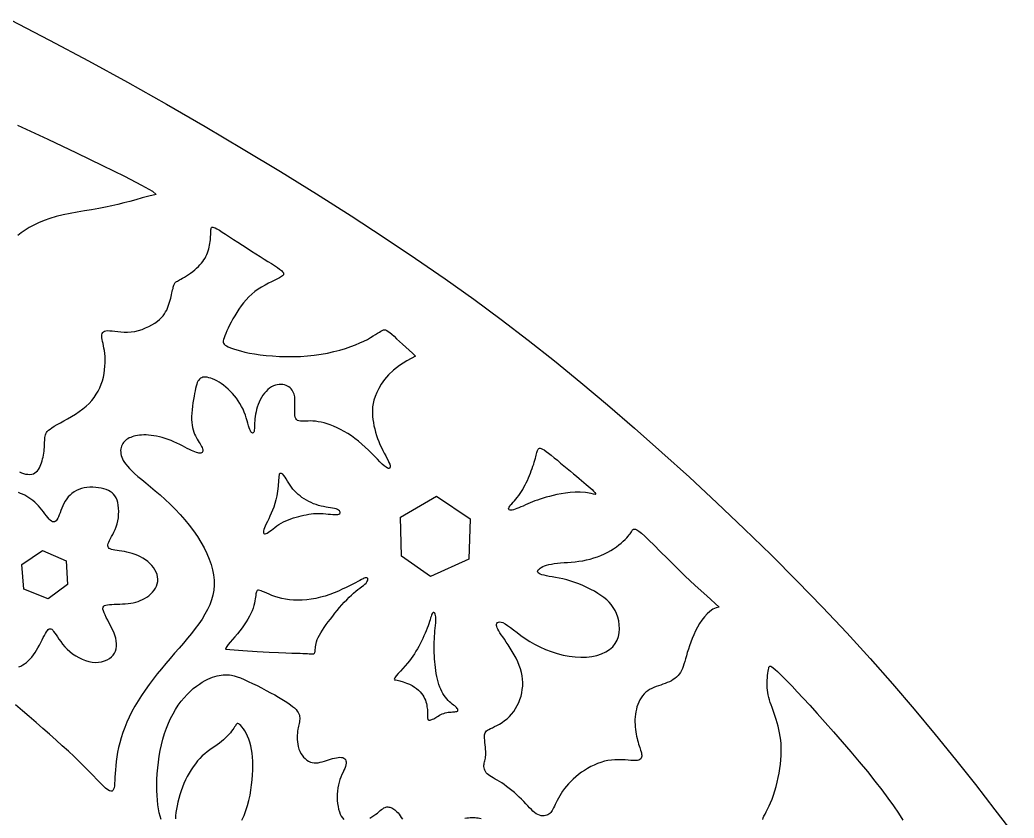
# Paper-space layout 'Layout1' of a CAD drawing. Header units: millimetres. Extents: x 76 to 198, y 127 to 164.
# Drawn here: x 87.6 to 99.06, y 147.24 to 156.45 of the extents above; entities that cross this region are included whole.
import ezdxf

# ---------------------------------------------------------------- set-up
doc = ezdxf.new("R2010")
doc.units = ezdxf.units.MM

psp = doc.layouts.get("Layout1")

# ---------------------------------------------------------------- linework, layer by layer
for points in [[(87.49, 156.449), (87.94, 156.216), (88.389, 155.976), (88.84, 155.729), (89.29, 155.476), (89.735, 155.218), (90.174, 154.959), (90.603, 154.699), (91.019, 154.442), (91.419, 154.188), (91.801, 153.939), (92.162, 153.698), (92.504, 153.461), (92.832, 153.227), (93.149, 152.993), (93.458, 152.757), (93.762, 152.517), (94.066, 152.268), (94.373, 152.011), (94.685, 151.741), (95.001, 151.462), (95.319, 151.174), (95.636, 150.88), (95.951, 150.581), (96.26, 150.28), (96.561, 149.978), (96.853, 149.677), (97.133, 149.379), (97.401, 149.084), (97.66, 148.791), (97.91, 148.5), (98.152, 148.21), (98.387, 147.92), (98.616, 147.631), (98.841, 147.341), (99.062, 147.05)], [(87.573, 155.236), (87.921, 155.073), (88.252, 154.916), (88.551, 154.771), (88.805, 154.645), (89.002, 154.543), (89.128, 154.472), (89.17, 154.437)], [(89.17, 154.437), (89.086, 154.415), (89.009, 154.395), (88.936, 154.375), (88.866, 154.356), (88.798, 154.338), (88.729, 154.32), (88.659, 154.304), (88.586, 154.289), (88.508, 154.274), (88.427, 154.26), (88.344, 154.246), (88.261, 154.232), (88.178, 154.217), (88.097, 154.2), (88.019, 154.181), (87.946, 154.16), (87.878, 154.136), (87.816, 154.11), (87.759, 154.082), (87.707, 154.053), (87.66, 154.023), (87.616, 153.993), (87.576, 153.964)], [(87.597, 151.238), (87.618, 151.227), (87.641, 151.219), (87.666, 151.212), (87.69, 151.209), (87.714, 151.208), (87.736, 151.21), (87.755, 151.216), (87.773, 151.224), (87.788, 151.236), (87.802, 151.249), (87.814, 151.265), (87.824, 151.283), (87.834, 151.302), (87.842, 151.322), (87.849, 151.342), (87.856, 151.364), (87.862, 151.386), (87.867, 151.408), (87.872, 151.431), (87.875, 151.453), (87.879, 151.475), (87.881, 151.497), (87.882, 151.519), (87.884, 151.539), (87.885, 151.56), (87.885, 151.579), (87.886, 151.598), (87.887, 151.615), (87.889, 151.632), (87.891, 151.647), (87.895, 151.662), (87.899, 151.675), (87.906, 151.689), (87.916, 151.702), (87.929, 151.716), (87.947, 151.73), (87.968, 151.746), (87.996, 151.763), (88.028, 151.782), (88.066, 151.803), (88.107, 151.826), (88.15, 151.85), (88.195, 151.876), (88.24, 151.904), (88.283, 151.933), (88.324, 151.963), (88.362, 151.994), (88.397, 152.027), (88.428, 152.06), (88.456, 152.095), (88.48, 152.132), (88.502, 152.169), (88.521, 152.207), (88.537, 152.247), (88.551, 152.288), (88.562, 152.329), (88.57, 152.371), (88.576, 152.413), (88.58, 152.454), (88.582, 152.494), (88.582, 152.532), (88.581, 152.569), (88.578, 152.603), (88.574, 152.635), (88.569, 152.665), (88.563, 152.692), (88.558, 152.718), (88.553, 152.742), (88.549, 152.763), (88.546, 152.783), (88.545, 152.801), (88.546, 152.817), (88.549, 152.831), (88.555, 152.843), (88.564, 152.853), (88.576, 152.86), (88.592, 152.864), (88.611, 152.866), (88.635, 152.865), (88.663, 152.862), (88.694, 152.858), (88.727, 152.854), (88.764, 152.85), (88.802, 152.848), (88.842, 152.847), (88.883, 152.85), (88.925, 152.857), (88.966, 152.867), (89.008, 152.88), (89.048, 152.896), (89.086, 152.913), (89.122, 152.932), (89.155, 152.953), (89.185, 152.974), (89.21, 152.995), (89.232, 153.016), (89.251, 153.037), (89.267, 153.059), (89.28, 153.081), (89.292, 153.103), (89.301, 153.125), (89.31, 153.147), (89.318, 153.17), (89.325, 153.193), (89.332, 153.215), (89.338, 153.238), (89.344, 153.259), (89.349, 153.28), (89.353, 153.3), (89.357, 153.318), (89.361, 153.335), (89.365, 153.35), (89.368, 153.365), (89.371, 153.377), (89.374, 153.388), (89.378, 153.398), (89.381, 153.407), (89.385, 153.414), (89.389, 153.419), (89.394, 153.424), (89.4, 153.428), (89.407, 153.433), (89.416, 153.437), (89.427, 153.443), (89.44, 153.45), (89.456, 153.459), (89.475, 153.47), (89.496, 153.483), (89.519, 153.497), (89.543, 153.513), (89.567, 153.53), (89.592, 153.548), (89.615, 153.567), (89.637, 153.586), (89.658, 153.605), (89.676, 153.624), (89.693, 153.643), (89.708, 153.662), (89.722, 153.682), (89.734, 153.702), (89.745, 153.722), (89.754, 153.742), (89.763, 153.764), (89.77, 153.785), (89.777, 153.807), (89.782, 153.828), (89.787, 153.85), (89.791, 153.871), (89.794, 153.892), (89.796, 153.913), (89.798, 153.932), (89.799, 153.951), (89.8, 153.969), (89.8, 153.986), (89.801, 154.001), (89.801, 154.016), (89.802, 154.028), (89.804, 154.039), (89.806, 154.048), (89.809, 154.054), (89.814, 154.058), (89.823, 154.059), (89.835, 154.056), (89.851, 154.05), (89.872, 154.039), (89.899, 154.023), (89.933, 154.002), (89.972, 153.978), (90.016, 153.949), (90.063, 153.918), (90.113, 153.885), (90.165, 153.851), (90.218, 153.817), (90.27, 153.783), (90.321, 153.751), (90.37, 153.72), (90.416, 153.691), (90.46, 153.664), (90.5, 153.638), (90.536, 153.615), (90.568, 153.594), (90.594, 153.575), (90.614, 153.559), (90.629, 153.545), (90.637, 153.533), (90.64, 153.521), (90.637, 153.51), (90.629, 153.499), (90.614, 153.488), (90.594, 153.476), (90.568, 153.462), (90.537, 153.446), (90.502, 153.429), (90.465, 153.411), (90.426, 153.39), (90.386, 153.367), (90.347, 153.342), (90.309, 153.315), (90.273, 153.285), (90.239, 153.254), (90.207, 153.22), (90.178, 153.186), (90.15, 153.15), (90.124, 153.113), (90.1, 153.076), (90.077, 153.038), (90.056, 153.001), (90.036, 152.964), (90.018, 152.929), (90.001, 152.894), (89.986, 152.862), (89.973, 152.832), (89.963, 152.806), (89.954, 152.782), (89.948, 152.762), (89.944, 152.746), (89.944, 152.732), (89.947, 152.72), (89.954, 152.709), (89.965, 152.699), (89.981, 152.689), (90.002, 152.679), (90.029, 152.668), (90.062, 152.656), (90.1, 152.644), (90.143, 152.631), (90.192, 152.619), (90.246, 152.607), (90.305, 152.597), (90.37, 152.587), (90.44, 152.579), (90.513, 152.573), (90.591, 152.568), (90.67, 152.566), (90.751, 152.566), (90.833, 152.569), (90.914, 152.574), (90.994, 152.582), (91.072, 152.593), (91.147, 152.607), (91.219, 152.623), (91.288, 152.641), (91.353, 152.661), (91.414, 152.681), (91.469, 152.702), (91.52, 152.724), (91.566, 152.745), (91.606, 152.765), (91.642, 152.785), (91.673, 152.804), (91.7, 152.821), (91.723, 152.836), (91.744, 152.849), (91.761, 152.86), (91.776, 152.868), (91.79, 152.873), (91.803, 152.875), (91.816, 152.873), (91.83, 152.867), (91.845, 152.857), (91.864, 152.843), (91.886, 152.824), (91.913, 152.8), (91.943, 152.772), (91.977, 152.741), (92.012, 152.708), (92.049, 152.674), (92.087, 152.639), (92.125, 152.604), (92.162, 152.571)], [(92.162, 152.571), (92.062, 152.518), (91.977, 152.464), (91.907, 152.409), (91.849, 152.355), (91.802, 152.302), (91.765, 152.25), (91.736, 152.2), (91.713, 152.152), (91.695, 152.107), (91.681, 152.065), (91.672, 152.025), (91.666, 151.987), (91.663, 151.949), (91.663, 151.913), (91.665, 151.877), (91.669, 151.841), (91.675, 151.805), (91.682, 151.768), (91.69, 151.732), (91.7, 151.695), (91.711, 151.658), (91.723, 151.622), (91.737, 151.586), (91.751, 151.551), (91.767, 151.517), (91.784, 151.484), (91.8, 151.452), (91.817, 151.422), (91.831, 151.393), (91.844, 151.367), (91.855, 151.344), (91.863, 151.324), (91.867, 151.306), (91.868, 151.293), (91.866, 151.283), (91.86, 151.277), (91.85, 151.276), (91.837, 151.28), (91.821, 151.29), (91.801, 151.305), (91.778, 151.326), (91.751, 151.352), (91.722, 151.382), (91.69, 151.415), (91.656, 151.45), (91.62, 151.486), (91.582, 151.522), (91.543, 151.557), (91.503, 151.59), (91.462, 151.622), (91.421, 151.651), (91.379, 151.678), (91.338, 151.703), (91.296, 151.725), (91.256, 151.745), (91.217, 151.763), (91.178, 151.778), (91.142, 151.79), (91.106, 151.801), (91.072, 151.809), (91.039, 151.815), (91.008, 151.82), (90.978, 151.822), (90.95, 151.824), (90.923, 151.823), (90.897, 151.823), (90.874, 151.822), (90.852, 151.821), (90.833, 151.822), (90.816, 151.825), (90.802, 151.831), (90.79, 151.84), (90.781, 151.853), (90.775, 151.869), (90.771, 151.888), (90.769, 151.91), (90.768, 151.932), (90.768, 151.956), (90.769, 151.979), (90.77, 152.002), (90.771, 152.024), (90.771, 152.045), (90.771, 152.064), (90.77, 152.083), (90.768, 152.101), (90.765, 152.118), (90.76, 152.134), (90.755, 152.15), (90.747, 152.165), (90.738, 152.179), (90.728, 152.193), (90.715, 152.205), (90.702, 152.216), (90.686, 152.226), (90.669, 152.233), (90.651, 152.239), (90.632, 152.243), (90.611, 152.245), (90.589, 152.244), (90.567, 152.241), (90.545, 152.235), (90.522, 152.227), (90.5, 152.216), (90.478, 152.202), (90.458, 152.185), (90.438, 152.165), (90.419, 152.144), (90.402, 152.12), (90.386, 152.095), (90.371, 152.068), (90.358, 152.041), (90.347, 152.013), (90.337, 151.984), (90.329, 151.956), (90.322, 151.928), (90.317, 151.901), (90.313, 151.875), (90.31, 151.85), (90.307, 151.826), (90.306, 151.804), (90.305, 151.784), (90.304, 151.765), (90.303, 151.749), (90.303, 151.735), (90.302, 151.722), (90.301, 151.711), (90.299, 151.702), (90.296, 151.694), (90.293, 151.689), (90.288, 151.685), (90.283, 151.684), (90.277, 151.685), (90.271, 151.69), (90.264, 151.697), (90.257, 151.709), (90.25, 151.725), (90.243, 151.745), (90.236, 151.769), (90.228, 151.797), (90.219, 151.826), (90.21, 151.858), (90.199, 151.891), (90.186, 151.925), (90.172, 151.959), (90.155, 151.992), (90.137, 152.024), (90.117, 152.055), (90.095, 152.086), (90.073, 152.114), (90.049, 152.142), (90.024, 152.168), (89.999, 152.192), (89.973, 152.215), (89.947, 152.235), (89.921, 152.254), (89.896, 152.27), (89.87, 152.285), (89.846, 152.298), (89.822, 152.308), (89.8, 152.317), (89.779, 152.323), (89.76, 152.327), (89.742, 152.33), (89.725, 152.33), (89.71, 152.327), (89.696, 152.323), (89.683, 152.316), (89.672, 152.307), (89.662, 152.296), (89.653, 152.282), (89.645, 152.266), (89.638, 152.247), (89.632, 152.225), (89.625, 152.2), (89.619, 152.173), (89.613, 152.142), (89.607, 152.108), (89.601, 152.071), (89.595, 152.033), (89.59, 151.993), (89.585, 151.953), (89.582, 151.914), (89.58, 151.876), (89.58, 151.84), (89.582, 151.807), (89.586, 151.776), (89.591, 151.747), (89.598, 151.721), (89.606, 151.696), (89.614, 151.673), (89.624, 151.651), (89.634, 151.631), (89.645, 151.612), (89.656, 151.593), (89.667, 151.576), (89.677, 151.56), (89.686, 151.544), (89.694, 151.53), (89.701, 151.517), (89.706, 151.504), (89.709, 151.493), (89.71, 151.483), (89.709, 151.474), (89.706, 151.466), (89.701, 151.46), (89.694, 151.455), (89.686, 151.452), (89.676, 151.452), (89.664, 151.453), (89.651, 151.455), (89.635, 151.46), (89.618, 151.467), (89.599, 151.475), (89.578, 151.484), (89.555, 151.496), (89.53, 151.508), (89.502, 151.522), (89.473, 151.537), (89.442, 151.552), (89.41, 151.568), (89.376, 151.583), (89.343, 151.597), (89.309, 151.611), (89.275, 151.623), (89.241, 151.633), (89.208, 151.642), (89.176, 151.648), (89.144, 151.654), (89.113, 151.658), (89.084, 151.66), (89.055, 151.662), (89.028, 151.662), (89.003, 151.661), (88.978, 151.659), (88.955, 151.656), (88.934, 151.653), (88.914, 151.648), (88.895, 151.642), (88.877, 151.635), (88.86, 151.628), (88.845, 151.619), (88.83, 151.61), (88.817, 151.6), (88.805, 151.588), (88.794, 151.576), (88.785, 151.563), (88.777, 151.549), (88.771, 151.534), (88.766, 151.518), (88.763, 151.501), (88.761, 151.483), (88.762, 151.465), (88.764, 151.446), (88.768, 151.427), (88.774, 151.407), (88.782, 151.387), (88.792, 151.367), (88.804, 151.346), (88.82, 151.324), (88.839, 151.301), (88.862, 151.276), (88.89, 151.248), (88.922, 151.218), (88.96, 151.185), (89.004, 151.149), (89.052, 151.109), (89.104, 151.066), (89.159, 151.02), (89.216, 150.971), (89.275, 150.919), (89.333, 150.864), (89.391, 150.807), (89.447, 150.747), (89.501, 150.685), (89.552, 150.621), (89.601, 150.556), (89.646, 150.491), (89.687, 150.425), (89.724, 150.36), (89.756, 150.295), (89.783, 150.231), (89.805, 150.169), (89.821, 150.108), (89.833, 150.048), (89.839, 149.989), (89.839, 149.93), (89.834, 149.873), (89.824, 149.816), (89.809, 149.76), (89.788, 149.705), (89.763, 149.65), (89.733, 149.595), (89.7, 149.54), (89.662, 149.485), (89.622, 149.43), (89.578, 149.374), (89.532, 149.318), (89.484, 149.261), (89.435, 149.203), (89.384, 149.145), (89.333, 149.086), (89.282, 149.027), (89.232, 148.967), (89.183, 148.906), (89.135, 148.845), (89.089, 148.783), (89.044, 148.721), (89.003, 148.659), (88.963, 148.596), (88.926, 148.534), (88.892, 148.472), (88.861, 148.41), (88.833, 148.349), (88.808, 148.289), (88.786, 148.23), (88.767, 148.171), (88.75, 148.114), (88.736, 148.057), (88.725, 148.003), (88.716, 147.949), (88.709, 147.898), (88.704, 147.848), (88.701, 147.801), (88.698, 147.757), (88.696, 147.717), (88.694, 147.679), (88.692, 147.646), (88.689, 147.618), (88.685, 147.594), (88.68, 147.576), (88.672, 147.562), (88.662, 147.555), (88.649, 147.554), (88.633, 147.56), (88.613, 147.572), (88.588, 147.591), (88.559, 147.617), (88.525, 147.651), (88.487, 147.69), (88.443, 147.734), (88.395, 147.784), (88.343, 147.837), (88.286, 147.894), (88.225, 147.954), (88.159, 148.016), (88.089, 148.079), (88.017, 148.144), (87.941, 148.211), (87.864, 148.278), (87.786, 148.346), (87.707, 148.415), (87.628, 148.483), (87.549, 148.552)], [(94.187, 150.989), (94.122, 150.998), (94.06, 151.002), (94, 151.003), (93.944, 150.999), (93.89, 150.993), (93.839, 150.985), (93.791, 150.975), (93.747, 150.965), (93.706, 150.954), (93.668, 150.944), (93.633, 150.934), (93.599, 150.923), (93.568, 150.912), (93.538, 150.901), (93.51, 150.89), (93.482, 150.879), (93.454, 150.867), (93.427, 150.855), (93.401, 150.843), (93.376, 150.832), (93.352, 150.822), (93.329, 150.813), (93.309, 150.806), (93.291, 150.8), (93.275, 150.797), (93.261, 150.796), (93.25, 150.797), (93.242, 150.8), (93.237, 150.805), (93.234, 150.812), (93.235, 150.821), (93.239, 150.831), (93.247, 150.842), (93.257, 150.856), (93.27, 150.87), (93.285, 150.887), (93.301, 150.904), (93.317, 150.923), (93.334, 150.943), (93.351, 150.964), (93.367, 150.987), (93.383, 151.01), (93.397, 151.035), (93.411, 151.06), (93.425, 151.086), (93.438, 151.112), (93.45, 151.139), (93.462, 151.167), (93.473, 151.194), (93.485, 151.221), (93.495, 151.248), (93.505, 151.275), (93.514, 151.301), (93.523, 151.326), (93.53, 151.35), (93.537, 151.372), (93.543, 151.393), (93.548, 151.412), (93.552, 151.429), (93.556, 151.445), (93.56, 151.459), (93.564, 151.472), (93.567, 151.483), (93.572, 151.492), (93.576, 151.5), (93.582, 151.505), (93.589, 151.509), (93.598, 151.509), (93.61, 151.506), (93.625, 151.5), (93.644, 151.489), (93.667, 151.473), (93.694, 151.453), (93.725, 151.428), (93.759, 151.4), (93.796, 151.37), (93.833, 151.338), (93.872, 151.306), (93.91, 151.274), (93.946, 151.243), (93.982, 151.214), (94.015, 151.186), (94.046, 151.161), (94.075, 151.137), (94.103, 151.114), (94.129, 151.092), (94.153, 151.071), (94.176, 151.051), (94.196, 151.032), (94.214, 151.014), (94.228, 150.999), (94.236, 150.986), (94.237, 150.978), (94.23, 150.976), (94.214, 150.979), (94.187, 150.989)], [(90.587, 151.211), (90.583, 151.137), (90.577, 151.072), (90.57, 151.013), (90.561, 150.961), (90.551, 150.914), (90.539, 150.871), (90.527, 150.831), (90.513, 150.794), (90.498, 150.759), (90.483, 150.725), (90.468, 150.694), (90.454, 150.664), (90.44, 150.637), (90.428, 150.612), (90.419, 150.59), (90.412, 150.571), (90.408, 150.555), (90.407, 150.542), (90.409, 150.533), (90.413, 150.526), (90.419, 150.523), (90.428, 150.522), (90.439, 150.525), (90.452, 150.531), (90.466, 150.54), (90.482, 150.552), (90.5, 150.565), (90.519, 150.58), (90.54, 150.596), (90.562, 150.613), (90.586, 150.629), (90.611, 150.645), (90.638, 150.659), (90.666, 150.672), (90.695, 150.684), (90.725, 150.695), (90.755, 150.705), (90.785, 150.715), (90.815, 150.723), (90.844, 150.73), (90.873, 150.737), (90.901, 150.743), (90.929, 150.748), (90.956, 150.752), (90.984, 150.755), (91.011, 150.756), (91.039, 150.757), (91.067, 150.757), (91.096, 150.755), (91.125, 150.753), (91.153, 150.75), (91.181, 150.748), (91.206, 150.745), (91.229, 150.744), (91.249, 150.744), (91.266, 150.746), (91.278, 150.75), (91.287, 150.756), (91.291, 150.763), (91.292, 150.771), (91.289, 150.78), (91.283, 150.788), (91.273, 150.797), (91.26, 150.804), (91.244, 150.81), (91.225, 150.814), (91.204, 150.819), (91.181, 150.823), (91.155, 150.826), (91.129, 150.831), (91.101, 150.836), (91.073, 150.842), (91.044, 150.85), (91.015, 150.859), (90.986, 150.87), (90.958, 150.882), (90.93, 150.895), (90.903, 150.909), (90.877, 150.925), (90.852, 150.941), (90.829, 150.959), (90.807, 150.977), (90.786, 150.997), (90.767, 151.017), (90.748, 151.038), (90.731, 151.06), (90.715, 151.083), (90.7, 151.107), (90.685, 151.131), (90.671, 151.155), (90.657, 151.177), (90.643, 151.195), (90.63, 151.209), (90.616, 151.217), (90.602, 151.219), (90.587, 151.211)], [(87.586, 148.989), (87.609, 148.998), (87.632, 149.01), (87.654, 149.024), (87.676, 149.04), (87.696, 149.058), (87.717, 149.079), (87.736, 149.101), (87.755, 149.126), (87.774, 149.152), (87.791, 149.179), (87.808, 149.208), (87.825, 149.238), (87.84, 149.268), (87.855, 149.298), (87.869, 149.325), (87.882, 149.351), (87.894, 149.374), (87.906, 149.394), (87.917, 149.409), (87.927, 149.419), (87.937, 149.426), (87.947, 149.428), (87.957, 149.427), (87.967, 149.421), (87.978, 149.411), (87.989, 149.396), (88.002, 149.378), (88.017, 149.357), (88.032, 149.333), (88.05, 149.306), (88.07, 149.279), (88.092, 149.25), (88.117, 149.221), (88.144, 149.193), (88.175, 149.165), (88.208, 149.14), (88.243, 149.116), (88.28, 149.095), (88.318, 149.076), (88.356, 149.061), (88.395, 149.05), (88.433, 149.043), (88.471, 149.04), (88.507, 149.041), (88.542, 149.047), (88.574, 149.056), (88.604, 149.068), (88.631, 149.084), (88.655, 149.102), (88.674, 149.123), (88.69, 149.146), (88.702, 149.17), (88.71, 149.197), (88.714, 149.225), (88.714, 149.255), (88.711, 149.287), (88.704, 149.319), (88.694, 149.353), (88.681, 149.388), (88.665, 149.424), (88.648, 149.459), (88.63, 149.494), (88.613, 149.527), (88.596, 149.558), (88.582, 149.587), (88.57, 149.612), (88.562, 149.634), (88.557, 149.652), (88.557, 149.666), (88.56, 149.678), (88.566, 149.688), (88.577, 149.695), (88.592, 149.7), (88.61, 149.704), (88.633, 149.707), (88.659, 149.709), (88.688, 149.711), (88.718, 149.712), (88.75, 149.713), (88.783, 149.714), (88.815, 149.716), (88.847, 149.719), (88.878, 149.723), (88.907, 149.728), (88.935, 149.735), (88.962, 149.743), (88.988, 149.752), (89.014, 149.764), (89.038, 149.777), (89.062, 149.792), (89.085, 149.809), (89.107, 149.828), (89.127, 149.849), (89.146, 149.871), (89.162, 149.895), (89.175, 149.92), (89.184, 149.946), (89.19, 149.972), (89.191, 149.999), (89.188, 150.026), (89.181, 150.054), (89.17, 150.081), (89.156, 150.107), (89.139, 150.133), (89.12, 150.157), (89.097, 150.18), (89.073, 150.202), (89.046, 150.222), (89.018, 150.24), (88.989, 150.256), (88.959, 150.271), (88.928, 150.283), (88.896, 150.294), (88.865, 150.304), (88.834, 150.311), (88.804, 150.317), (88.774, 150.322), (88.746, 150.326), (88.72, 150.33), (88.696, 150.334), (88.675, 150.338), (88.657, 150.342), (88.642, 150.348), (88.63, 150.355), (88.621, 150.363), (88.616, 150.372), (88.613, 150.383), (88.614, 150.396), (88.617, 150.41), (88.624, 150.427), (88.633, 150.446), (88.644, 150.467), (88.657, 150.491), (88.671, 150.516), (88.684, 150.543), (88.698, 150.573), (88.71, 150.604), (88.72, 150.637), (88.729, 150.672), (88.735, 150.708), (88.738, 150.745), (88.739, 150.781), (88.738, 150.817), (88.734, 150.851), (88.728, 150.883), (88.72, 150.912), (88.709, 150.938), (88.696, 150.96), (88.68, 150.979), (88.663, 150.996), (88.642, 151.011), (88.62, 151.023), (88.595, 151.033), (88.568, 151.041), (88.538, 151.049), (88.507, 151.054), (88.474, 151.058), (88.44, 151.06), (88.407, 151.059), (88.373, 151.057), (88.34, 151.052), (88.309, 151.044), (88.279, 151.034), (88.251, 151.021), (88.225, 151.006), (88.2, 150.988), (88.178, 150.969), (88.158, 150.947), (88.139, 150.924), (88.122, 150.899), (88.108, 150.872), (88.095, 150.845), (88.083, 150.818), (88.073, 150.791), (88.063, 150.766), (88.054, 150.742), (88.045, 150.72), (88.036, 150.701), (88.027, 150.685), (88.018, 150.673), (88.008, 150.665), (87.997, 150.66), (87.986, 150.659), (87.975, 150.662), (87.963, 150.668), (87.95, 150.679), (87.936, 150.693), (87.921, 150.71), (87.906, 150.73), (87.889, 150.752), (87.872, 150.775), (87.854, 150.799), (87.834, 150.822), (87.814, 150.845), (87.793, 150.867), (87.771, 150.887), (87.749, 150.906), (87.725, 150.923), (87.702, 150.939), (87.678, 150.954), (87.655, 150.967), (87.631, 150.979), (87.608, 150.989), (87.585, 150.998)], [(92.789, 150.695), (92.777, 150.232), (92.332, 150.032), (92, 150.263), (91.987, 150.714), (92.401, 150.958), (92.789, 150.695)], [(95.662, 149.678), (95.625, 149.669), (95.589, 149.652), (95.555, 149.628), (95.522, 149.599), (95.491, 149.565), (95.462, 149.527), (95.436, 149.487), (95.411, 149.445), (95.389, 149.402), (95.368, 149.358), (95.35, 149.315), (95.334, 149.273), (95.319, 149.231), (95.306, 149.191), (95.294, 149.152), (95.283, 149.116), (95.274, 149.082), (95.264, 149.05), (95.255, 149.021), (95.246, 148.994), (95.237, 148.969), (95.227, 148.946), (95.215, 148.924), (95.202, 148.905), (95.187, 148.887), (95.17, 148.87), (95.151, 148.855), (95.131, 148.841), (95.11, 148.828), (95.087, 148.816), (95.063, 148.806), (95.039, 148.796), (95.013, 148.787), (94.987, 148.778), (94.961, 148.77), (94.935, 148.76), (94.909, 148.751), (94.884, 148.74), (94.86, 148.727), (94.838, 148.712), (94.817, 148.696), (94.797, 148.677), (94.779, 148.656), (94.763, 148.633), (94.748, 148.609), (94.735, 148.583), (94.724, 148.556), (94.714, 148.529), (94.707, 148.5), (94.7, 148.471), (94.696, 148.441), (94.693, 148.412), (94.691, 148.382), (94.691, 148.352), (94.692, 148.323), (94.693, 148.295), (94.696, 148.267), (94.7, 148.24), (94.704, 148.214), (94.709, 148.189), (94.715, 148.164), (94.721, 148.141), (94.727, 148.119), (94.733, 148.098), (94.739, 148.078), (94.745, 148.06), (94.751, 148.042), (94.756, 148.026), (94.761, 148.01), (94.765, 147.995), (94.767, 147.982), (94.769, 147.969), (94.769, 147.957), (94.767, 147.945), (94.763, 147.935), (94.757, 147.927), (94.747, 147.919), (94.735, 147.914), (94.718, 147.91), (94.698, 147.908), (94.673, 147.908), (94.644, 147.91), (94.612, 147.912), (94.576, 147.915), (94.539, 147.917), (94.5, 147.918), (94.46, 147.918), (94.419, 147.914), (94.379, 147.908), (94.338, 147.899), (94.298, 147.887), (94.258, 147.873), (94.219, 147.856), (94.181, 147.838), (94.144, 147.817), (94.108, 147.795), (94.073, 147.772), (94.04, 147.747), (94.008, 147.722), (93.978, 147.695), (93.95, 147.668), (93.924, 147.64), (93.9, 147.612), (93.878, 147.584), (93.857, 147.556), (93.839, 147.528), (93.823, 147.501), (93.808, 147.474), (93.795, 147.449), (93.783, 147.425), (93.772, 147.402), (93.762, 147.382), (93.753, 147.363), (93.745, 147.347), (93.736, 147.332), (93.728, 147.319), (93.719, 147.308), (93.71, 147.298), (93.699, 147.29), (93.687, 147.283), (93.674, 147.278), (93.659, 147.274), (93.643, 147.271), (93.627, 147.271), (93.609, 147.272), (93.591, 147.277), (93.572, 147.284), (93.553, 147.294), (93.534, 147.307), (93.515, 147.324), (93.496, 147.342), (93.476, 147.363), (93.455, 147.386), (93.432, 147.41), (93.409, 147.435), (93.384, 147.461), (93.357, 147.487), (93.329, 147.513), (93.3, 147.538), (93.27, 147.563), (93.241, 147.587), (93.211, 147.609), (93.182, 147.63), (93.154, 147.649), (93.127, 147.666), (93.102, 147.681), (93.078, 147.695), (93.056, 147.708), (93.036, 147.72), (93.018, 147.732), (93.002, 147.743), (92.988, 147.756), (92.977, 147.768), (92.968, 147.782), (92.961, 147.796), (92.956, 147.81), (92.952, 147.824), (92.95, 147.839), (92.95, 147.853), (92.951, 147.866), (92.953, 147.879), (92.956, 147.892), (92.959, 147.905), (92.963, 147.919), (92.966, 147.934), (92.969, 147.951), (92.971, 147.969), (92.972, 147.99), (92.971, 148.013), (92.969, 148.038), (92.966, 148.064), (92.963, 148.091), (92.96, 148.117), (92.958, 148.142), (92.956, 148.166), (92.955, 148.186), (92.956, 148.203), (92.958, 148.217), (92.963, 148.229), (92.97, 148.239), (92.98, 148.249), (92.992, 148.257), (93.007, 148.266), (93.026, 148.276), (93.048, 148.287), (93.073, 148.299), (93.1, 148.313), (93.129, 148.329), (93.158, 148.347), (93.187, 148.368), (93.216, 148.39), (93.244, 148.416), (93.269, 148.444), (93.293, 148.474), (93.314, 148.507), (93.334, 148.541), (93.35, 148.577), (93.365, 148.613), (93.377, 148.651), (93.386, 148.689), (93.392, 148.728), (93.396, 148.767), (93.397, 148.806), (93.395, 148.845), (93.39, 148.884), (93.382, 148.924), (93.371, 148.964), (93.357, 149.005), (93.339, 149.046), (93.32, 149.087), (93.298, 149.127), (93.276, 149.166), (93.252, 149.204), (93.229, 149.241), (93.206, 149.274), (93.185, 149.306), (93.166, 149.334), (93.148, 149.359), (93.133, 149.382), (93.121, 149.403), (93.11, 149.421), (93.102, 149.438), (93.097, 149.453), (93.095, 149.467), (93.096, 149.479), (93.1, 149.49), (93.107, 149.499), (93.117, 149.505), (93.131, 149.507), (93.148, 149.505), (93.169, 149.498), (93.193, 149.485), (93.222, 149.467), (93.255, 149.443), (93.291, 149.415), (93.332, 149.384), (93.376, 149.351), (93.425, 149.316), (93.478, 149.282), (93.534, 149.249), (93.595, 149.218), (93.659, 149.19), (93.726, 149.165), (93.794, 149.143), (93.863, 149.125), (93.932, 149.111), (94.001, 149.102), (94.068, 149.099), (94.133, 149.101), (94.194, 149.108), (94.252, 149.121), (94.306, 149.139), (94.354, 149.161), (94.397, 149.189), (94.434, 149.22), (94.463, 149.256), (94.485, 149.295), (94.501, 149.337), (94.509, 149.382), (94.512, 149.427), (94.51, 149.473), (94.503, 149.518), (94.492, 149.562), (94.478, 149.602), (94.461, 149.64), (94.441, 149.674), (94.418, 149.706), (94.393, 149.735), (94.365, 149.762), (94.333, 149.788), (94.299, 149.813), (94.262, 149.836), (94.223, 149.86), (94.18, 149.882), (94.136, 149.904), (94.091, 149.925), (94.044, 149.944), (93.997, 149.962), (93.951, 149.977), (93.905, 149.991), (93.86, 150.002), (93.817, 150.012), (93.776, 150.02), (93.737, 150.026), (93.702, 150.032), (93.67, 150.038), (93.642, 150.044), (93.618, 150.049), (93.599, 150.056), (93.585, 150.063), (93.576, 150.071), (93.57, 150.08), (93.568, 150.089), (93.57, 150.098), (93.576, 150.107), (93.585, 150.116), (93.596, 150.126), (93.611, 150.135), (93.628, 150.144), (93.649, 150.152), (93.672, 150.16), (93.699, 150.167), (93.728, 150.174), (93.76, 150.179), (93.796, 150.183), (93.833, 150.187), (93.873, 150.19), (93.914, 150.193), (93.957, 150.196), (94.001, 150.2), (94.045, 150.206), (94.089, 150.212), (94.133, 150.221), (94.176, 150.232), (94.218, 150.244), (94.259, 150.258), (94.299, 150.274), (94.338, 150.291), (94.376, 150.31), (94.411, 150.329), (94.444, 150.35), (94.476, 150.372), (94.505, 150.394), (94.532, 150.416), (94.556, 150.437), (94.577, 150.458), (94.596, 150.477), (94.612, 150.494), (94.624, 150.51), (94.634, 150.523), (94.642, 150.535), (94.649, 150.545), (94.654, 150.553), (94.659, 150.561), (94.663, 150.567), (94.668, 150.572), (94.674, 150.576), (94.683, 150.577), (94.695, 150.575), (94.712, 150.567), (94.735, 150.553), (94.765, 150.529), (94.804, 150.495), (94.852, 150.45), (94.912, 150.391), (94.983, 150.32), (95.066, 150.237), (95.161, 150.143), (95.267, 150.039), (95.386, 149.927), (95.518, 149.806), (95.662, 149.678)], [(87.622, 150.17), (87.862, 150.33), (88.133, 150.21), (88.149, 149.939), (87.926, 149.771), (87.646, 149.883), (87.622, 150.17)], [(89.969, 149.192), (90.17, 149.178), (90.336, 149.167), (90.472, 149.159), (90.58, 149.153), (90.666, 149.15), (90.734, 149.147), (90.787, 149.146), (90.829, 149.145), (90.863, 149.144), (90.892, 149.142), (90.915, 149.141), (90.934, 149.14), (90.949, 149.139), (90.961, 149.138), (90.97, 149.137), (90.977, 149.138), (90.983, 149.139), (90.988, 149.14), (90.993, 149.143), (90.996, 149.147), (90.999, 149.152), (91.001, 149.159), (91.002, 149.167), (91.004, 149.178), (91.005, 149.19), (91.006, 149.204), (91.008, 149.219), (91.01, 149.237), (91.014, 149.257), (91.02, 149.278), (91.028, 149.302), (91.039, 149.327), (91.053, 149.354), (91.069, 149.382), (91.088, 149.412), (91.109, 149.443), (91.131, 149.475), (91.155, 149.507), (91.18, 149.54), (91.206, 149.573), (91.232, 149.606), (91.259, 149.639), (91.286, 149.672), (91.313, 149.703), (91.34, 149.733), (91.367, 149.762), (91.394, 149.79), (91.421, 149.815), (91.447, 149.838), (91.473, 149.86), (91.497, 149.879), (91.52, 149.897), (91.542, 149.913), (91.561, 149.928), (91.577, 149.942), (91.591, 149.955), (91.6, 149.968), (91.607, 149.979), (91.611, 149.99), (91.612, 149.998), (91.61, 150.006), (91.606, 150.011), (91.6, 150.015), (91.592, 150.016), (91.582, 150.015), (91.57, 150.011), (91.556, 150.005), (91.539, 149.997), (91.519, 149.986), (91.496, 149.974), (91.468, 149.959), (91.437, 149.942), (91.401, 149.924), (91.361, 149.904), (91.317, 149.883), (91.271, 149.862), (91.222, 149.842), (91.171, 149.823), (91.119, 149.805), (91.066, 149.79), (91.013, 149.778), (90.959, 149.768), (90.906, 149.761), (90.854, 149.757), (90.804, 149.756), (90.754, 149.758), (90.706, 149.761), (90.661, 149.768), (90.618, 149.777), (90.577, 149.788), (90.54, 149.8), (90.505, 149.812), (90.473, 149.825), (90.445, 149.838), (90.419, 149.849), (90.398, 149.858), (90.38, 149.865), (90.365, 149.87), (90.352, 149.872), (90.343, 149.872), (90.335, 149.869), (90.33, 149.863), (90.326, 149.855), (90.322, 149.843), (90.32, 149.829), (90.318, 149.812), (90.315, 149.793), (90.313, 149.771), (90.309, 149.748), (90.304, 149.722), (90.297, 149.695), (90.288, 149.666), (90.277, 149.636), (90.264, 149.605), (90.248, 149.573), (90.229, 149.54), (90.209, 149.507), (90.186, 149.473), (90.162, 149.439), (90.135, 149.404), (90.107, 149.37), (90.079, 149.336), (90.051, 149.304), (90.025, 149.274), (90.002, 149.247), (89.985, 149.224), (89.973, 149.205), (89.969, 149.192)], [(91.934, 148.838), (91.979, 148.828), (92.02, 148.816), (92.058, 148.802), (92.091, 148.788), (92.122, 148.772), (92.149, 148.755), (92.173, 148.738), (92.195, 148.72), (92.213, 148.701), (92.23, 148.682), (92.244, 148.663), (92.255, 148.643), (92.265, 148.624), (92.274, 148.604), (92.28, 148.585), (92.286, 148.566), (92.29, 148.548), (92.293, 148.529), (92.295, 148.512), (92.297, 148.495), (92.297, 148.479), (92.298, 148.464), (92.298, 148.45), (92.298, 148.437), (92.298, 148.425), (92.298, 148.414), (92.299, 148.404), (92.3, 148.396), (92.301, 148.389), (92.303, 148.383), (92.307, 148.379), (92.311, 148.376), (92.316, 148.374), (92.322, 148.374), (92.33, 148.375), (92.338, 148.377), (92.348, 148.38), (92.358, 148.385), (92.37, 148.39), (92.382, 148.397), (92.395, 148.404), (92.408, 148.413), (92.423, 148.421), (92.438, 148.43), (92.453, 148.438), (92.469, 148.445), (92.486, 148.452), (92.503, 148.458), (92.521, 148.462), (92.538, 148.464), (92.555, 148.466), (92.572, 148.467), (92.588, 148.468), (92.602, 148.469), (92.615, 148.47), (92.627, 148.472), (92.636, 148.475), (92.643, 148.479), (92.647, 148.483), (92.65, 148.489), (92.65, 148.495), (92.647, 148.502), (92.642, 148.51), (92.635, 148.518), (92.625, 148.527), (92.613, 148.537), (92.599, 148.547), (92.584, 148.559), (92.569, 148.572), (92.552, 148.586), (92.536, 148.601), (92.52, 148.618), (92.505, 148.637), (92.49, 148.658), (92.476, 148.68), (92.464, 148.704), (92.452, 148.73), (92.441, 148.756), (92.431, 148.785), (92.422, 148.815), (92.413, 148.846), (92.406, 148.878), (92.4, 148.912), (92.394, 148.945), (92.39, 148.98), (92.386, 149.014), (92.382, 149.048), (92.38, 149.082), (92.378, 149.116), (92.376, 149.149), (92.375, 149.181), (92.375, 149.213), (92.375, 149.245), (92.376, 149.277), (92.378, 149.309), (92.38, 149.341), (92.382, 149.373), (92.385, 149.405), (92.388, 149.436), (92.391, 149.466), (92.393, 149.495), (92.395, 149.521), (92.395, 149.544), (92.394, 149.565), (92.392, 149.582), (92.388, 149.595), (92.384, 149.606), (92.378, 149.612), (92.373, 149.616), (92.366, 149.616), (92.36, 149.613), (92.355, 149.607), (92.349, 149.597), (92.344, 149.585), (92.34, 149.57), (92.334, 149.552), (92.329, 149.532), (92.323, 149.51), (92.315, 149.486), (92.307, 149.46), (92.296, 149.433), (92.285, 149.404), (92.272, 149.375), (92.258, 149.345), (92.244, 149.314), (92.229, 149.284), (92.213, 149.254), (92.198, 149.224), (92.182, 149.196), (92.166, 149.168), (92.149, 149.14), (92.131, 149.113), (92.112, 149.086), (92.091, 149.058), (92.068, 149.029), (92.043, 149), (92.015, 148.969), (91.987, 148.939), (91.961, 148.91), (91.938, 148.884), (91.922, 148.862), (91.915, 148.846), (91.918, 148.838), (91.934, 148.838)], [(89.227, 147.23), (89.216, 147.266), (89.206, 147.306), (89.198, 147.351), (89.191, 147.399), (89.186, 147.45), (89.182, 147.505), (89.179, 147.563), (89.179, 147.625), (89.18, 147.689), (89.183, 147.754), (89.189, 147.822), (89.196, 147.889), (89.206, 147.957), (89.217, 148.025), (89.232, 148.091), (89.248, 148.156), (89.267, 148.219), (89.288, 148.28), (89.312, 148.338), (89.337, 148.394), (89.365, 148.448), (89.394, 148.498), (89.425, 148.546), (89.458, 148.591), (89.492, 148.632), (89.527, 148.67), (89.563, 148.705), (89.599, 148.737), (89.634, 148.765), (89.669, 148.79), (89.702, 148.812), (89.734, 148.831), (89.765, 148.846), (89.794, 148.859), (89.822, 148.87), (89.848, 148.878), (89.874, 148.885), (89.898, 148.89), (89.921, 148.894), (89.944, 148.897), (89.967, 148.898), (89.99, 148.898), (90.015, 148.896), (90.041, 148.892), (90.071, 148.885), (90.105, 148.874), (90.143, 148.86), (90.185, 148.842), (90.232, 148.821), (90.282, 148.797), (90.334, 148.772), (90.386, 148.745), (90.438, 148.717), (90.489, 148.69), (90.537, 148.664), (90.581, 148.639), (90.621, 148.615), (90.657, 148.593), (90.69, 148.572), (90.719, 148.552), (90.744, 148.532), (90.766, 148.514), (90.784, 148.496), (90.798, 148.479), (90.809, 148.463), (90.817, 148.446), (90.822, 148.43), (90.825, 148.415), (90.827, 148.399), (90.826, 148.384), (90.825, 148.368), (90.822, 148.353), (90.819, 148.337), (90.815, 148.321), (90.812, 148.305), (90.808, 148.287), (90.804, 148.268), (90.801, 148.248), (90.799, 148.225), (90.797, 148.202), (90.796, 148.176), (90.797, 148.15), (90.799, 148.123), (90.803, 148.095), (90.809, 148.068), (90.817, 148.041), (90.827, 148.016), (90.839, 147.991), (90.853, 147.969), (90.87, 147.948), (90.888, 147.93), (90.907, 147.914), (90.928, 147.901), (90.949, 147.891), (90.971, 147.884), (90.994, 147.881), (91.017, 147.881), (91.04, 147.883), (91.063, 147.888), (91.086, 147.894), (91.11, 147.902), (91.134, 147.91), (91.157, 147.917), (91.181, 147.925), (91.204, 147.931), (91.227, 147.937), (91.249, 147.941), (91.269, 147.944), (91.289, 147.945), (91.306, 147.944), (91.321, 147.942), (91.334, 147.936), (91.344, 147.928), (91.352, 147.919), (91.357, 147.906), (91.36, 147.892), (91.36, 147.877), (91.357, 147.859), (91.352, 147.839), (91.345, 147.818), (91.336, 147.796), (91.325, 147.772), (91.313, 147.746), (91.301, 147.718), (91.29, 147.689), (91.279, 147.659), (91.271, 147.626), (91.264, 147.592), (91.26, 147.556), (91.258, 147.52), (91.257, 147.484), (91.259, 147.448), (91.262, 147.413), (91.268, 147.379), (91.274, 147.348), (91.283, 147.318), (91.293, 147.291), (91.305, 147.267), (91.319, 147.246), (91.336, 147.229)], [(96.163, 147.229), (96.169, 147.246), (96.178, 147.266), (96.19, 147.29), (96.204, 147.318), (96.22, 147.349), (96.237, 147.384), (96.254, 147.422), (96.271, 147.464), (96.288, 147.509), (96.303, 147.557), (96.318, 147.607), (96.331, 147.659), (96.343, 147.711), (96.353, 147.764), (96.362, 147.816), (96.369, 147.867), (96.374, 147.917), (96.377, 147.965), (96.378, 148.011), (96.378, 148.056), (96.375, 148.1), (96.371, 148.143), (96.366, 148.185), (96.358, 148.226), (96.35, 148.266), (96.34, 148.305), (96.329, 148.344), (96.318, 148.381), (96.306, 148.417), (96.294, 148.452), (96.283, 148.486), (96.271, 148.518), (96.261, 148.549), (96.251, 148.579), (96.242, 148.608), (96.235, 148.636), (96.228, 148.664), (96.223, 148.692), (96.219, 148.72), (96.216, 148.748), (96.215, 148.777), (96.215, 148.806), (96.216, 148.835), (96.218, 148.863), (96.22, 148.89), (96.223, 148.914), (96.226, 148.937), (96.229, 148.956), (96.232, 148.972), (96.235, 148.984), (96.24, 148.992), (96.247, 148.996), (96.256, 148.995), (96.268, 148.988), (96.285, 148.977), (96.306, 148.959), (96.332, 148.935), (96.365, 148.904), (96.403, 148.866), (96.449, 148.82), (96.502, 148.766), (96.562, 148.702), (96.63, 148.629), (96.707, 148.545), (96.792, 148.451), (96.884, 148.348), (96.981, 148.239), (97.08, 148.125), (97.179, 148.01), (97.277, 147.894), (97.37, 147.781), (97.457, 147.672), (97.536, 147.57), (97.607, 147.473), (97.671, 147.384), (97.728, 147.3), (97.779, 147.221)], [(90.16, 147.222), (90.185, 147.276), (90.206, 147.332), (90.225, 147.39), (90.24, 147.448), (90.253, 147.508), (90.263, 147.568), (90.271, 147.627), (90.277, 147.685), (90.281, 147.742), (90.284, 147.796), (90.285, 147.849), (90.284, 147.899), (90.282, 147.947), (90.277, 147.993), (90.271, 148.037), (90.262, 148.079), (90.252, 148.118), (90.239, 148.156), (90.224, 148.19), (90.209, 148.222), (90.192, 148.25), (90.176, 148.275), (90.16, 148.296), (90.146, 148.312), (90.133, 148.324), (90.122, 148.332), (90.113, 148.335), (90.105, 148.334), (90.098, 148.329), (90.091, 148.321), (90.084, 148.31), (90.075, 148.297), (90.066, 148.282), (90.055, 148.265), (90.041, 148.247), (90.026, 148.228), (90.009, 148.208), (89.991, 148.188), (89.97, 148.168), (89.948, 148.147), (89.925, 148.128), (89.9, 148.108), (89.873, 148.09), (89.846, 148.071), (89.818, 148.051), (89.789, 148.031), (89.76, 148.009), (89.732, 147.986), (89.703, 147.961), (89.676, 147.933), (89.649, 147.903), (89.623, 147.871), (89.598, 147.837), (89.575, 147.801), (89.552, 147.764), (89.53, 147.725), (89.51, 147.684), (89.491, 147.642), (89.474, 147.6), (89.458, 147.557), (89.444, 147.514), (89.431, 147.471), (89.421, 147.428), (89.411, 147.387), (89.404, 147.346), (89.399, 147.307), (89.395, 147.27), (89.393, 147.236)], [(91.633, 147.244), (91.658, 147.258), (91.681, 147.273), (91.702, 147.288), (91.722, 147.303), (91.739, 147.318), (91.755, 147.331), (91.77, 147.343), (91.784, 147.353), (91.796, 147.361), (91.809, 147.367), (91.82, 147.371), (91.831, 147.373), (91.842, 147.373), (91.853, 147.372), (91.864, 147.37), (91.875, 147.366), (91.886, 147.361), (91.898, 147.356), (91.91, 147.348), (91.922, 147.34), (91.934, 147.329), (91.946, 147.318), (91.959, 147.304), (91.971, 147.288), (91.984, 147.271), (91.997, 147.251), (92.01, 147.231)], [(92.728, 147.242), (92.751, 147.246), (92.771, 147.249), (92.789, 147.251), (92.805, 147.252), (92.82, 147.253), (92.835, 147.252), (92.85, 147.251), (92.865, 147.249), (92.882, 147.247), (92.899, 147.244), (92.917, 147.241)]]:
    psp.add_lwpolyline(points)

doc.saveas('drawing.dxf')
